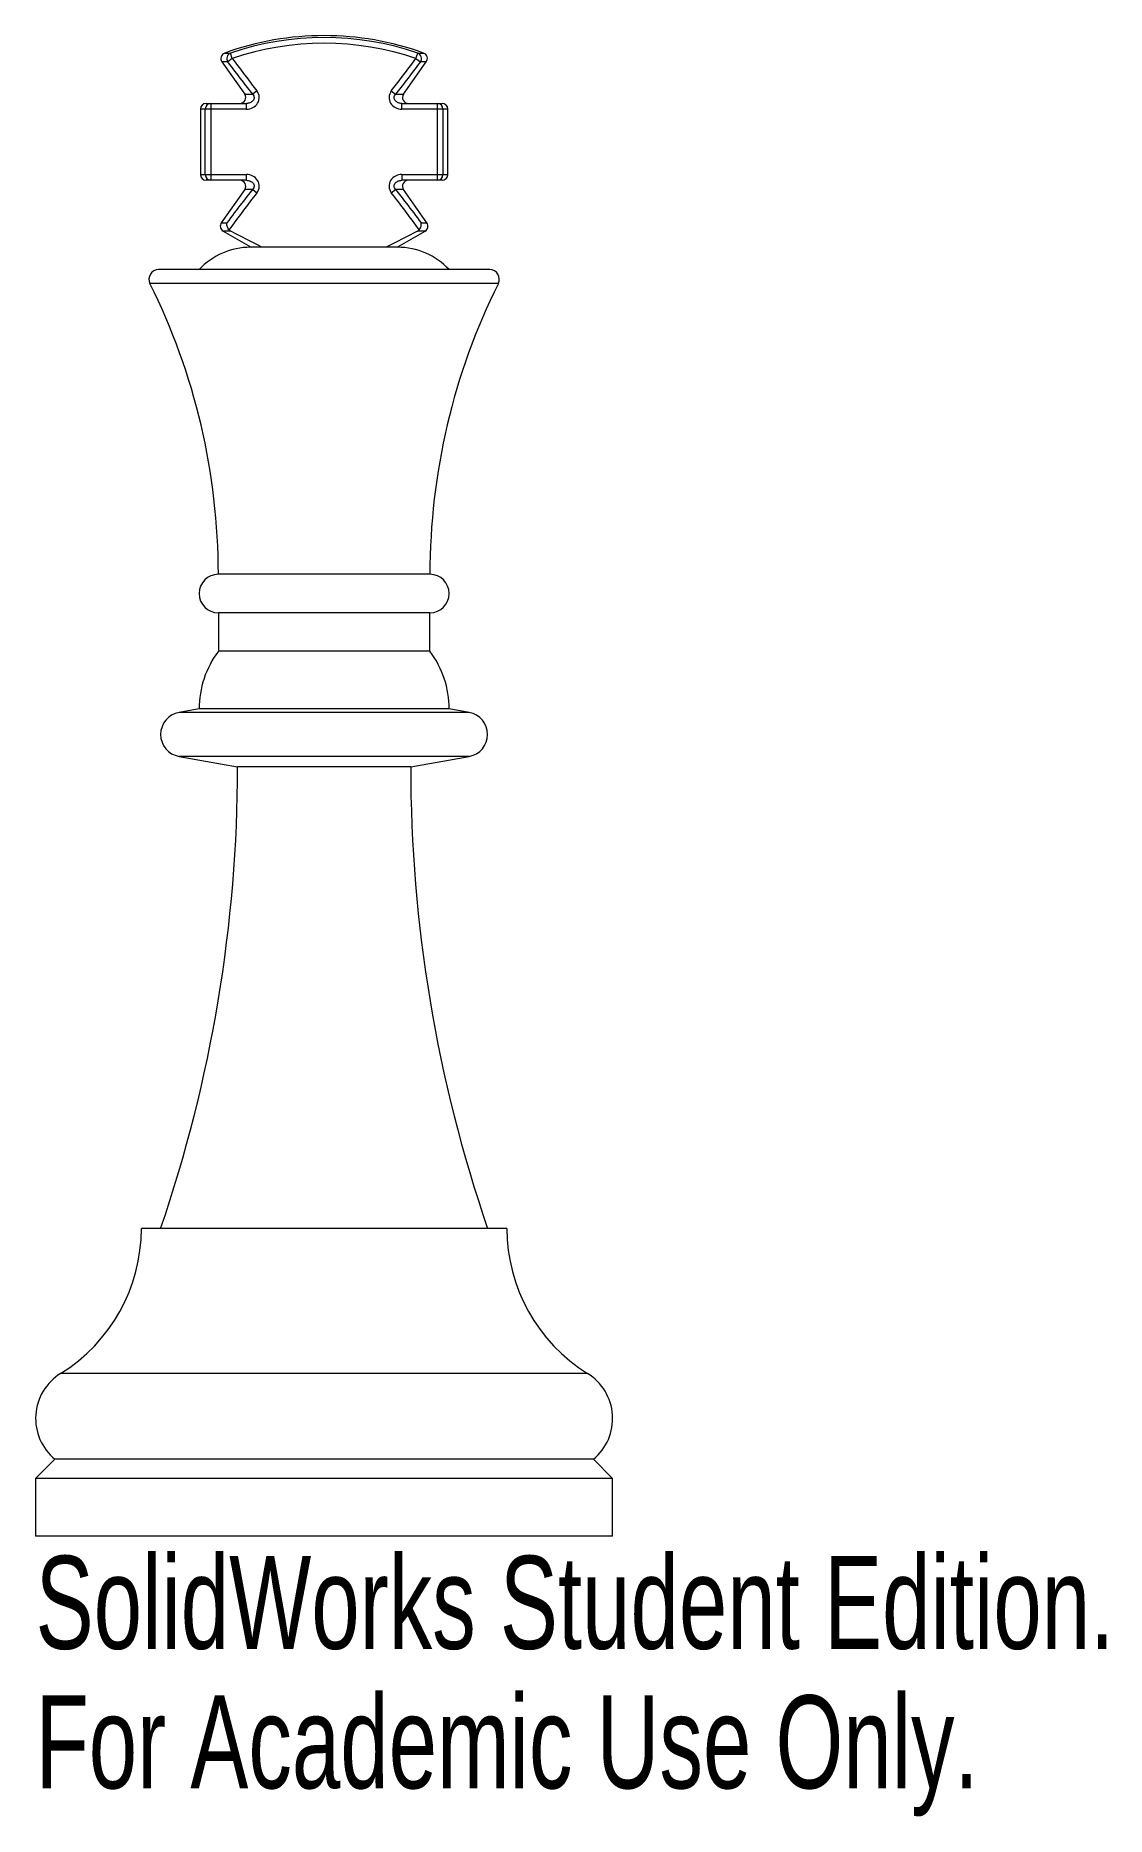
# Paper-space layout '_Front' of a CAD drawing. Header units: millimetres. Extents: x -15 to 40.7, y -14.6 to 78.
import ezdxf

# ---------------------------------------------------------------- set-up
doc = ezdxf.new("R2010")
doc.units = ezdxf.units.MM
doc.styles.add('SLDTEXTSTYLE0', font='TXT', dxfattribs={"width": 0.7})

psp = doc.layouts.new('_Front')

# ---------------------------------------------------------------- linework, layer by layer
at = {"color": 8, "linetype": 'Continuous', "lineweight": 15}
for p, q in [((-5.169, 77.092), (-4.869, 77.092)), ((4.869, 77.092), (5.169, 77.092)), ((-5.004, 76.638), (-5.312, 76.638)), ((5.312, 76.638), (5.004, 76.638)), ((-4.131, 74.95), (-3.714, 74.95)), ((3.714, 74.95), (4.131, 74.95)), ((-3.714, 70.005), (-4.131, 70.005)), ((4.131, 70.005), (3.714, 70.005)), ((-5.346, 68.269), (-5.041, 68.269)), ((-4.855, 67.837), (-5.25, 67.837)), ((5.25, 67.837), (4.855, 67.837)), ((5.041, 68.269), (5.346, 68.269)), ((9.057, 65.115), (-9.057, 65.115)), ((7.544, 42.816), (-7.544, 42.816)), ((7.544, 40.537), (-7.544, 40.537)), ((13.699, 8.459), (-13.699, 8.459))]:
    psp.add_line(p, q, dxfattribs=at)
at = {"color": 7, "linetype": 'Continuous', "lineweight": 15}
for p, q in [((-4.773, 76.81), (-4.869, 77.092)), ((4.773, 76.81), (4.869, 77.092)), ((-5.312, 76.638), (-4.131, 74.95)), ((-4.773, 76.81), (-5.004, 76.638)), ((4.131, 74.95), (5.312, 76.638)), ((4.773, 76.81), (5.004, 76.638)), ((-3.493, 75.122), (-3.714, 74.95)), ((3.493, 75.122), (3.714, 74.95)), ((-6.431, 74.178), (-6.431, 70.778)), ((-4.033, 74.178), (-6.431, 74.178)), ((-6.179, 70.778), (-6.179, 74.178)), ((-6.131, 74.478), (-4.033, 74.478)), ((-5.891, 74.478), (-5.891, 70.478)), ((-4.033, 74.178), (-4.033, 74.478)), ((4.033, 74.178), (4.033, 74.478)), ((4.033, 74.478), (6.131, 74.478)), ((6.431, 74.178), (4.033, 74.178)), ((5.891, 70.478), (5.891, 74.478)), ((6.179, 74.178), (6.179, 70.778)), ((6.431, 70.778), (6.431, 74.178)), ((-6.431, 70.778), (-4.033, 70.778)), ((-4.033, 70.478), (-6.131, 70.478)), ((-4.033, 70.478), (-4.033, 70.778)), ((4.033, 70.778), (6.431, 70.778)), ((4.033, 70.778), (4.033, 70.478)), ((6.131, 70.478), (4.033, 70.478)), ((-4.131, 70.005), (-5.346, 68.269)), ((-3.714, 70.005), (-3.493, 69.833)), ((3.493, 69.833), (3.714, 70.005)), ((5.346, 68.269), (4.131, 70.005)), ((-5.25, 67.837), (-3.8, 67)), ((3.8, 67), (5.25, 67.837)), ((-3.252, 67), (-3.824, 67)), ((3.287, 67), (-3.287, 67)), ((3.824, 67), (3.252, 67)), ((8.609, 65.838), (-8.609, 65.838)), ((5.5, 50), (-5.5, 50)), ((-5.5, 48), (-5.5, 46)), ((5.5, 48), (-5.5, 48)), ((5.5, 46), (5.5, 48)), ((5.5, 46), (-5.5, 46)), ((-6.5, 43), (-7.544, 42.816)), ((6.5, 43), (-6.5, 43)), ((7.544, 42.816), (6.5, 43)), ((-7.544, 40.537), (-4.5, 40)), ((4.5, 40), (-4.5, 40)), ((4.5, 40), (7.544, 40.537)), ((9.5, 16), (-9.5, 16)), ((-14, 4), (-15, 3)), ((14, 4), (-14, 4)), ((15, 3), (14, 4)), ((-15, 3), (-15, 0)), ((15, 3), (-15, 3)), ((15, 0), (15, 3)), ((15, 0), (-15, 0))]:
    psp.add_line(p, q, dxfattribs=at)
for centre, radius, start, end in [((0, 62.839), 15.161, 70.06543, 109.93457), ((0, 62.839), 15.061, 71.13707, 108.86293), ((-5.067, 76.81), 0.3, 109.93457, 215), ((-4.75, 76.809), 0.307, 112.95454, 213.89809), ((0, 62.839), 14.763, 71.13707, 108.86293), ((4.75, 76.809), 0.307, 326.10191, 67.04546), ((5.067, 76.81), 0.3, 325, 70.06543), ((-6.131, 74.178), 0.3, 90, 180), ((-5.885, 74.183), 0.294, 91.1685, 181.12267), ((-4.376, 74.778), 0.3, 270, 35), ((4.376, 74.778), 0.3, 145, 270), ((5.885, 74.183), 0.294, 358.87733, 88.8315), ((6.131, 74.178), 0.3, 0, 90), ((-6.131, 70.778), 0.3, 180, 270), ((-5.885, 70.772), 0.294, 178.87733, 268.8315), ((-4.376, 70.178), 0.3, 325, 90), ((4.376, 70.178), 0.3, 90, 215), ((5.885, 70.772), 0.294, 271.1685, 1.12267), ((6.131, 70.778), 0.3, 270, 360), ((-5.1, 68.097), 0.3, 145, 240), ((5.1, 68.097), 0.3, 300, 35), ((-3.824, 63.338), 3.662, 90, 136.95838), ((3.824, 63.338), 3.662, 43.04162, 90), ((-8.609, 65.338), 0.5, 90, 206.48433), ((8.609, 65.338), 0.5, 333.51567, 90), ((-39.393, 50), 33.893, 0, 26.48433), ((39.393, 50), 33.893, 153.51567, 180), ((-5.5, 49), 1, 90, 270), ((5.5, 49), 1, 270, 90), ((-1.5, 43), 5, 143.1301, 180), ((1.5, 43), 5, 0, 36.8699), ((-7.343, 41.676), 1.157, 100, 260), ((7.343, 41.676), 1.157, 280, 80), ((-78.5, 40), 74, 341.07536, 0), ((78.5, 40), 74, 180, 198.92464), ((-18.372, 16), 8.872, 301.78585, 0), ((18.372, 16), 8.872, 180, 238.21415), ((-12.25, 6.121), 2.75, 121.78585, 230.4788), ((12.25, 6.121), 2.75, 309.5212, 58.21415)]:
    psp.add_arc(centre, radius, start, end, dxfattribs=at)
for points, knots in [([(-3.714, 74.95), (-3.9, 75.186), (-4.085, 75.424), (-4.268, 75.663), (-4.516, 75.986), (-4.761, 76.311), (-5.004, 76.638)], [0, 0, 0, 0, 0.000903262, 0.000903262, 0.000903262, 0.002124894, 0.002124894, 0.002124894, 0.002124894]), ([(-4.773, 76.81), (-4.531, 76.484), (-4.287, 76.159), (-4.041, 75.835), (-3.86, 75.596), (-3.677, 75.358), (-3.493, 75.122)], [0, 0, 0, 0, 0.001218568, 0.001218568, 0.001218568, 0.002118352, 0.002118352, 0.002118352, 0.002118352]), ([(3.493, 75.122), (3.677, 75.358), (3.86, 75.596), (4.041, 75.835), (4.287, 76.159), (4.531, 76.484), (4.773, 76.81)], [0, 0, 0, 0, 0.000899721, 0.000899721, 0.000899721, 0.002118352, 0.002118352, 0.002118352, 0.002118352]), ([(5.004, 76.638), (4.761, 76.311), (4.515, 75.986), (4.268, 75.663), (4.085, 75.424), (3.9, 75.186), (3.714, 74.95)], [0, 0, 0, 0, 0.001221695, 0.001221695, 0.001221695, 0.002124894, 0.002124894, 0.002124894, 0.002124894]), ([(-4.033, 74.178), (-3.918, 74.178), (-3.805, 74.205), (-3.605, 74.31), (-3.517, 74.389), (-3.397, 74.581), (-3.366, 74.696), (-3.38, 74.922), (-3.423, 75.031), (-3.493, 75.122)], [0, 0, 0, 0, 0.25, 0.25, 0.5, 0.5, 0.75, 0.75, 1, 1, 1, 1]), ([(3.493, 75.122), (3.423, 75.031), (3.379, 74.92), (3.367, 74.695), (3.398, 74.58), (3.518, 74.387), (3.606, 74.31), (3.805, 74.205), (3.918, 74.178), (4.033, 74.178)], [0, 0, 0, 0, 0.25, 0.25, 0.5, 0.5, 0.75, 0.75, 1, 1, 1, 1]), ([(-3.714, 74.95), (-3.672, 74.905), (-3.641, 74.846), (-3.639, 74.719), (-3.667, 74.659), (-3.748, 74.567), (-3.801, 74.534), (-3.912, 74.489), (-3.972, 74.478), (-4.033, 74.478)], [0, 0, 0, 0, 0.25, 0.25, 0.5, 0.5, 0.75, 0.75, 1, 1, 1, 1]), ([(4.033, 74.478), (3.972, 74.478), (3.912, 74.489), (3.801, 74.533), (3.749, 74.567), (3.667, 74.657), (3.639, 74.719), (3.641, 74.845), (3.672, 74.905), (3.714, 74.95)], [0, 0, 0, 0, 0.25, 0.25, 0.5, 0.5, 0.75, 0.75, 1, 1, 1, 1]), ([(-3.493, 69.833), (-3.423, 69.924), (-3.379, 70.035), (-3.367, 70.26), (-3.398, 70.375), (-3.518, 70.568), (-3.606, 70.645), (-3.805, 70.75), (-3.918, 70.778), (-4.033, 70.778)], [0, 0, 0, 0, 0.25, 0.25, 0.5, 0.5, 0.75, 0.75, 1, 1, 1, 1]), ([(-4.033, 70.478), (-3.972, 70.478), (-3.912, 70.466), (-3.801, 70.422), (-3.749, 70.388), (-3.667, 70.298), (-3.639, 70.236), (-3.641, 70.11), (-3.672, 70.05), (-3.714, 70.005)], [0, 0, 0, 0, 0.25, 0.25, 0.5, 0.5, 0.75, 0.75, 1, 1, 1, 1]), ([(4.033, 70.778), (3.918, 70.778), (3.805, 70.75), (3.605, 70.645), (3.517, 70.566), (3.397, 70.374), (3.366, 70.259), (3.38, 70.033), (3.423, 69.924), (3.493, 69.833)], [0, 0, 0, 0, 0.25, 0.25, 0.5, 0.5, 0.75, 0.75, 1, 1, 1, 1]), ([(3.714, 70.005), (3.672, 70.05), (3.641, 70.109), (3.639, 70.236), (3.667, 70.297), (3.748, 70.388), (3.801, 70.421), (3.912, 70.466), (3.972, 70.478), (4.033, 70.478)], [0, 0, 0, 0, 0.25, 0.25, 0.5, 0.5, 0.75, 0.75, 1, 1, 1, 1]), ([(-5.041, 68.269), (-4.785, 68.612), (-4.528, 68.953), (-4.268, 69.292), (-4.085, 69.531), (-3.9, 69.769), (-3.714, 70.005)], [0, 0, 0, 0, 0.001281858, 0.001281858, 0.001281858, 0.002185055, 0.002185055, 0.002185055, 0.002185055]), ([(3.714, 70.005), (3.9, 69.769), (4.085, 69.531), (4.268, 69.292), (4.528, 68.953), (4.785, 68.612), (5.041, 68.269)], [0, 0, 0, 0, 0.000903262, 0.000903262, 0.000903262, 0.00218506, 0.00218506, 0.00218506, 0.00218506]), ([(-4.947, 67.911), (-4.997, 67.97), (-5.028, 68.038), (-5.058, 68.164), (-5.056, 68.222), (-5.041, 68.269)], [0, 0, 0, 0, 0.5, 0.5, 1, 1, 1, 1]), ([(4.947, 67.911), (4.997, 67.97), (5.028, 68.038), (5.058, 68.164), (5.056, 68.222), (5.041, 68.269)], [0, 0, 0, 0, 0.5, 0.5, 1, 1, 1, 1])]:
    psp.add_open_spline(points, degree=3, knots=knots, dxfattribs=at)
for points in [[(-3.493, 69.833), (-3.987, 69.2), (-4.469, 68.557), (-4.947, 67.911)], [(4.947, 67.911), (4.469, 68.557), (3.987, 69.2), (3.493, 69.833)], [(-4.947, 67.911), (-4.921, 67.881), (-4.89, 67.856), (-4.855, 67.837)], [(-3.231, 67), (-3.778, 67.268), (-4.317, 67.551), (-4.855, 67.837)], [(4.855, 67.837), (4.317, 67.551), (3.778, 67.268), (3.231, 67)], [(4.855, 67.837), (4.89, 67.856), (4.921, 67.881), (4.947, 67.911)]]:
    psp.add_open_spline(points, degree=3, dxfattribs=at)

# ---------------------------------------------------------------- texts
at = {"color": 7, "linetype": 'Continuous', "char_height": 4.83362, "attachment_point": 1, "style": 'SLDTEXTSTYLE0'}
for s, insert in [('SolidWorks Student Edition.', (-15, -1.02)), ('For Academic Use Only.', (-15, -8.27))]:
    psp.add_mtext(s, dxfattribs=dict(at, insert=insert))

doc.saveas('drawing.dxf')
